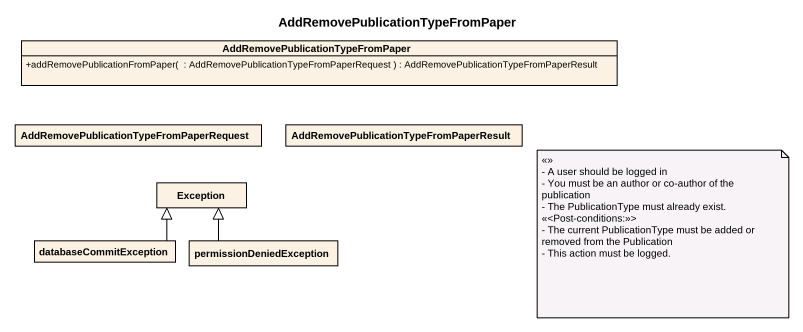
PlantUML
@startuml
title AddRemovePublicationTypeFromPaper
hide circle
hide empty members
skinparam classAttributeIconSize 0
class "AddRemovePublicationTypeFromPaper" as AddRemovePublicationTypeFrom {
  +addRemovePublicationFromPaper(  : AddRemovePublicationTypeFromPaperRequest ) : AddRemovePublicationTypeFromPaperResult
}
class "AddRemovePublicationTypeFromPaperRequest" as AddRemovePublicationTypeFrom_2
class "AddRemovePublicationTypeFromPaperResult" as AddRemovePublicationTypeFrom_3
class "Exception" as Exception_
class databaseCommitException
class permissionDeniedException
databaseCommitException -right-|> Exception_
permissionDeniedException -up-|> Exception_
note as N1
  <<>>
  - A user should be logged in
  - You must be an author or co-author of the publication
  - The PublicationType must already exist.
  <<<Post-conditions:>>>
  - The current PublicationType must be added or removed from the Publication
  - This action must be logged.
end note
@enduml
